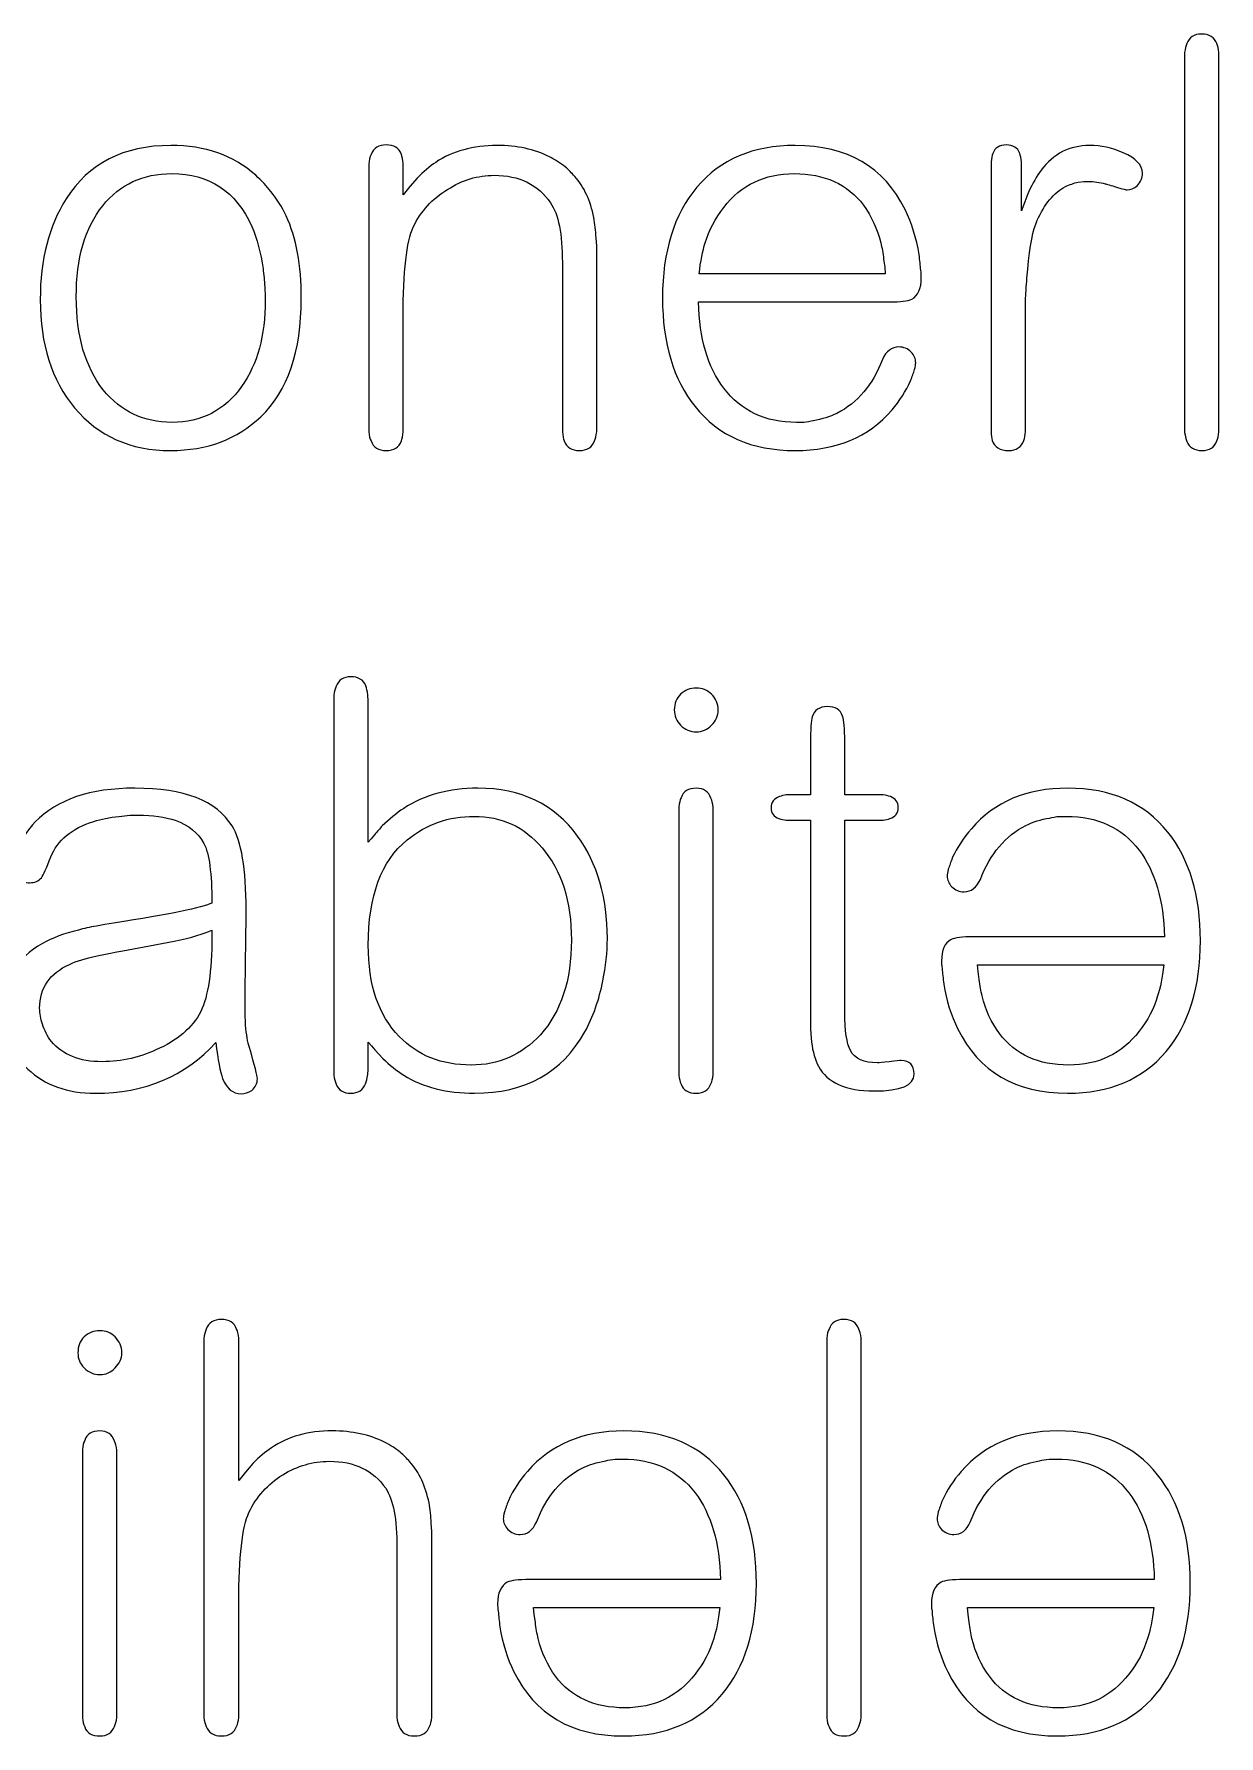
# Model space of a CAD drawing. Header units: centimetres. Extents: x -18.6 to 18.8, y -13 to 11.8.
# Drawn here: x 8.187 to 9.132, y 4.705 to 6.062 of the extents above; entities that cross this region are included whole.
import ezdxf

# ---------------------------------------------------------------- set-up
doc = ezdxf.new("R2010")
doc.units = ezdxf.units.CM
doc.header["$MEASUREMENT"] = 0
doc.layers.add('Layer 1', color=7, linetype='Continuous')

msp = doc.modelspace()

# ---------------------------------------------------------------- linework, layer by layer
at = {"layer": 'Layer 1', "color": 250}
for points, knots in [([(9.13248, 5.74506), (9.13218, 5.74206), (9.13158, 5.73967), (9.13068, 5.73787), (9.12889, 5.73279), (9.125, 5.73024), (9.11901, 5.73024), (9.11273, 5.73024), (9.10869, 5.73264), (9.1069, 5.73743), (9.106, 5.73952), (9.1054, 5.74191), (9.1051, 5.74461), (9.1051, 5.74461), (9.1051, 6.04759), (9.1051, 6.04759), (9.1054, 6.05058), (9.106, 6.05297), (9.1069, 6.05477), (9.10869, 6.05986), (9.11258, 6.0624), (9.11857, 6.0624), (9.12485, 6.0624), (9.12889, 6.05986), (9.13068, 6.05477), (9.13158, 6.05297), (9.13218, 6.05058), (9.13248, 6.04759), (9.13248, 6.04759), (9.13248, 5.74506), (9.13248, 5.74506)], [0, 0, 0, 0, 0.1, 0.1, 0.1, 0.2, 0.2, 0.2, 0.3, 0.3, 0.3, 0.4, 0.4, 0.4, 0.5, 0.5, 0.5, 0.6, 0.6, 0.6, 0.7, 0.7, 0.7, 0.8, 0.8, 0.8, 0.9, 0.9, 0.9, 1, 1, 1, 1]), ([(8.40039, 5.85144), (8.40039, 5.80924), (8.38962, 5.77782), (8.36807, 5.75718), (8.34922, 5.73922), (8.32528, 5.73024), (8.29626, 5.73024), (8.26394, 5.73024), (8.23835, 5.74161), (8.2195, 5.76436), (8.20125, 5.7862), (8.19212, 5.81493), (8.19212, 5.85054), (8.19212, 5.88256), (8.199, 5.90934), (8.21277, 5.93088), (8.23072, 5.95931), (8.25855, 5.97353), (8.29626, 5.97353), (8.32379, 5.97353), (8.34638, 5.9656), (8.36403, 5.94974), (8.36882, 5.94525), (8.37286, 5.94091), (8.37615, 5.93672), (8.38094, 5.93103), (8.38498, 5.9246), (8.38827, 5.91742), (8.39635, 5.90006), (8.40039, 5.87807), (8.40039, 5.85144)], [0, 0, 0, 0, 0.1, 0.1, 0.1, 0.2, 0.2, 0.2, 0.3, 0.3, 0.3, 0.4, 0.4, 0.4, 0.5, 0.5, 0.5, 0.6, 0.6, 0.6, 0.7, 0.7, 0.7, 0.8, 0.8, 0.8, 0.9, 0.9, 0.9, 1, 1, 1, 1]), ([(8.63604, 5.74506), (8.63574, 5.74206), (8.63514, 5.73967), (8.63425, 5.73787), (8.63245, 5.73279), (8.62841, 5.73024), (8.62213, 5.73024), (8.61614, 5.73024), (8.6121, 5.73279), (8.61001, 5.73787), (8.60941, 5.73967), (8.60896, 5.74206), (8.60866, 5.74506), (8.60866, 5.74506), (8.60866, 5.88016), (8.60866, 5.88016), (8.60866, 5.90291), (8.60552, 5.91876), (8.59924, 5.92774), (8.58936, 5.9424), (8.5744, 5.94974), (8.55435, 5.94974), (8.54118, 5.94974), (8.52876, 5.946), (8.51709, 5.93851), (8.50482, 5.93103), (8.4957, 5.92101), (8.48971, 5.90844), (8.48433, 5.89707), (8.48163, 5.87313), (8.48163, 5.83662), (8.48163, 5.83662), (8.48163, 5.74506), (8.48163, 5.74506), (8.48133, 5.74206), (8.48089, 5.73967), (8.48029, 5.73787), (8.47819, 5.73279), (8.47415, 5.73024), (8.46817, 5.73024), (8.46188, 5.73024), (8.45784, 5.73279), (8.45605, 5.73787), (8.45515, 5.73967), (8.45455, 5.74206), (8.45425, 5.74506), (8.45425, 5.74506), (8.45425, 5.95871), (8.45425, 5.95871), (8.45455, 5.96171), (8.45515, 5.96425), (8.45605, 5.96634), (8.45814, 5.97143), (8.46218, 5.97397), (8.46817, 5.97397), (8.47415, 5.97397), (8.47819, 5.97143), (8.48029, 5.96634), (8.48089, 5.96455), (8.48133, 5.96215), (8.48163, 5.95916), (8.48163, 5.95916), (8.48163, 5.93403), (8.48163, 5.93403), (8.48163, 5.93403), (8.48702, 5.94076), (8.48702, 5.94076), (8.48702, 5.94076), (8.49286, 5.94749), (8.49286, 5.94749), (8.49764, 5.95258), (8.50258, 5.95677), (8.50767, 5.96006), (8.52113, 5.96904), (8.53744, 5.97353), (8.55659, 5.97353), (8.57245, 5.97353), (8.58637, 5.97053), (8.59834, 5.96455), (8.60283, 5.96215), (8.60702, 5.95946), (8.61091, 5.95647), (8.6136, 5.95408), (8.61614, 5.95153), (8.61854, 5.94884), (8.62602, 5.94046), (8.6311, 5.92954), (8.6338, 5.91607), (8.6347, 5.91098), (8.63529, 5.9056), (8.63559, 5.89991), (8.63559, 5.89991), (8.63604, 5.89318), (8.63604, 5.89318), (8.63604, 5.89318), (8.63604, 5.74506), (8.63604, 5.74506)], [0, 0, 0, 0, 0.03125, 0.03125, 0.03125, 0.0625, 0.0625, 0.0625, 0.09375, 0.09375, 0.09375, 0.125, 0.125, 0.125, 0.15625, 0.15625, 0.15625, 0.1875, 0.1875, 0.1875, 0.21875, 0.21875, 0.21875, 0.25, 0.25, 0.25, 0.28125, 0.28125, 0.28125, 0.3125, 0.3125, 0.3125, 0.34375, 0.34375, 0.34375, 0.375, 0.375, 0.375, 0.40625, 0.40625, 0.40625, 0.4375, 0.4375, 0.4375, 0.46875, 0.46875, 0.46875, 0.5, 0.5, 0.5, 0.53125, 0.53125, 0.53125, 0.5625, 0.5625, 0.5625, 0.59375, 0.59375, 0.59375, 0.625, 0.625, 0.625, 0.65625, 0.65625, 0.65625, 0.6875, 0.6875, 0.6875, 0.71875, 0.71875, 0.71875, 0.75, 0.75, 0.75, 0.78125, 0.78125, 0.78125, 0.8125, 0.8125, 0.8125, 0.84375, 0.84375, 0.84375, 0.875, 0.875, 0.875, 0.90625, 0.90625, 0.90625, 0.9375, 0.9375, 0.9375, 0.96875, 0.96875, 0.96875, 1, 1, 1, 1]), ([(8.71728, 5.84874), (8.71788, 5.81972), (8.72462, 5.79682), (8.73748, 5.78007), (8.75125, 5.76181), (8.77055, 5.75269), (8.79539, 5.75269), (8.79539, 5.75269), (8.80122, 5.75269), (8.80122, 5.75269), (8.80391, 5.75299), (8.80646, 5.75343), (8.80885, 5.75403), (8.81573, 5.75523), (8.82202, 5.75718), (8.8277, 5.75987), (8.84416, 5.76825), (8.85628, 5.78261), (8.86406, 5.80296), (8.86705, 5.80954), (8.87139, 5.81283), (8.87708, 5.81283), (8.88097, 5.81283), (8.88426, 5.81149), (8.88695, 5.80879), (8.88935, 5.8061), (8.89054, 5.80326), (8.89054, 5.80027), (8.89054, 5.79907), (8.89025, 5.79727), (8.88965, 5.79488), (8.88875, 5.79219), (8.8877, 5.78919), (8.8865, 5.7859), (8.88261, 5.77752), (8.87768, 5.76974), (8.87169, 5.76256), (8.85284, 5.74102), (8.82711, 5.73024), (8.79449, 5.73024), (8.75978, 5.73024), (8.73314, 5.74191), (8.71459, 5.76525), (8.69724, 5.7868), (8.68856, 5.81568), (8.68856, 5.85188), (8.68856, 5.88899), (8.69768, 5.91847), (8.71594, 5.94031), (8.73479, 5.96245), (8.76097, 5.97353), (8.79449, 5.97353), (8.83608, 5.97353), (8.86526, 5.95647), (8.88202, 5.92236), (8.8874, 5.91158), (8.89114, 5.89961), (8.89324, 5.88645), (8.89384, 5.88196), (8.89429, 5.87777), (8.89458, 5.87388), (8.89488, 5.87238), (8.89503, 5.87104), (8.89503, 5.86984), (8.89503, 5.86984), (8.89503, 5.86804), (8.89503, 5.86804), (8.89503, 5.85937), (8.89249, 5.85368), (8.8874, 5.85099), (8.88441, 5.84949), (8.87843, 5.84874), (8.86945, 5.84874), (8.86945, 5.84874), (8.71728, 5.84874), (8.71728, 5.84874)], [0, 0, 0, 0, 0.04, 0.04, 0.04, 0.08, 0.08, 0.08, 0.12, 0.12, 0.12, 0.16, 0.16, 0.16, 0.2, 0.2, 0.2, 0.24, 0.24, 0.24, 0.28, 0.28, 0.28, 0.32, 0.32, 0.32, 0.36, 0.36, 0.36, 0.4, 0.4, 0.4, 0.44, 0.44, 0.44, 0.48, 0.48, 0.48, 0.52, 0.52, 0.52, 0.56, 0.56, 0.56, 0.6, 0.6, 0.6, 0.64, 0.64, 0.64, 0.68, 0.68, 0.68, 0.72, 0.72, 0.72, 0.76, 0.76, 0.76, 0.8, 0.8, 0.8, 0.84, 0.84, 0.84, 0.88, 0.88, 0.88, 0.92, 0.92, 0.92, 0.96, 0.96, 0.96, 1, 1, 1, 1]), ([(8.97807, 5.7455), (8.97807, 5.74251), (8.97762, 5.74012), (8.97672, 5.73832), (8.97493, 5.73294), (8.97089, 5.73024), (8.96461, 5.73024), (8.95772, 5.73024), (8.95338, 5.73294), (8.95159, 5.73832), (8.95099, 5.74012), (8.95069, 5.74251), (8.95069, 5.7455), (8.95069, 5.7455), (8.95069, 5.96051), (8.95069, 5.96051), (8.95099, 5.9632), (8.95144, 5.96545), (8.95204, 5.96724), (8.95383, 5.97173), (8.95742, 5.97397), (8.96281, 5.97397), (8.9682, 5.97397), (8.97179, 5.97173), (8.97358, 5.96724), (8.97418, 5.96545), (8.97463, 5.9632), (8.97493, 5.96051), (8.97493, 5.96051), (8.97493, 5.92146), (8.97493, 5.92146), (8.97493, 5.92146), (8.97628, 5.92505), (8.97628, 5.92505), (8.97628, 5.92505), (8.97762, 5.92864), (8.97762, 5.92864), (8.97852, 5.93163), (8.97957, 5.93433), (8.98076, 5.93672), (8.98376, 5.9433), (8.98705, 5.94899), (8.99064, 5.95378), (9.00051, 5.96694), (9.01338, 5.97353), (9.02924, 5.97353), (9.03822, 5.97353), (9.0472, 5.97158), (9.05617, 5.96769), (9.06635, 5.9632), (9.07143, 5.95782), (9.07143, 5.95153), (9.07143, 5.94764), (9.07009, 5.94435), (9.06739, 5.94166), (9.0647, 5.93926), (9.06201, 5.93807), (9.05932, 5.93807), (9.05872, 5.93807), (9.05587, 5.93881), (9.05079, 5.94031), (9.04869, 5.94091), (9.04675, 5.94151), (9.04495, 5.94211), (9.04316, 5.9427), (9.04211, 5.943), (9.04181, 5.943), (9.03732, 5.9442), (9.03283, 5.9448), (9.02834, 5.9448), (9.02834, 5.9448), (9.02475, 5.9448), (9.02475, 5.9448), (9.02475, 5.9448), (9.02026, 5.94435), (9.02026, 5.94435), (9.01667, 5.94345), (9.01323, 5.94226), (9.00994, 5.94076), (9.00066, 5.93567), (8.99318, 5.92669), (8.9875, 5.91383), (8.98421, 5.90665), (8.98166, 5.89363), (8.97987, 5.87478), (8.97927, 5.86849), (8.97882, 5.86206), (8.97852, 5.85548), (8.97822, 5.85308), (8.97807, 5.85084), (8.97807, 5.84874), (8.97807, 5.84874), (8.97807, 5.7455), (8.97807, 5.7455)], [0, 0, 0, 0, 0.0322581, 0.0322581, 0.0322581, 0.0645161, 0.0645161, 0.0645161, 0.0967742, 0.0967742, 0.0967742, 0.1290323, 0.1290323, 0.1290323, 0.1612903, 0.1612903, 0.1612903, 0.1935484, 0.1935484, 0.1935484, 0.2258065, 0.2258065, 0.2258065, 0.2580645, 0.2580645, 0.2580645, 0.2903226, 0.2903226, 0.2903226, 0.3225806, 0.3225806, 0.3225806, 0.3548387, 0.3548387, 0.3548387, 0.3870968, 0.3870968, 0.3870968, 0.4193548, 0.4193548, 0.4193548, 0.4516129, 0.4516129, 0.4516129, 0.483871, 0.483871, 0.483871, 0.516129, 0.516129, 0.516129, 0.5483871, 0.5483871, 0.5483871, 0.5806452, 0.5806452, 0.5806452, 0.6129032, 0.6129032, 0.6129032, 0.6451613, 0.6451613, 0.6451613, 0.6774194, 0.6774194, 0.6774194, 0.7096774, 0.7096774, 0.7096774, 0.7419355, 0.7419355, 0.7419355, 0.7741935, 0.7741935, 0.7741935, 0.8064516, 0.8064516, 0.8064516, 0.8387097, 0.8387097, 0.8387097, 0.8709677, 0.8709677, 0.8709677, 0.9032258, 0.9032258, 0.9032258, 0.9354839, 0.9354839, 0.9354839, 0.9677419, 0.9677419, 0.9677419, 1, 1, 1, 1]), ([(8.37166, 5.85009), (8.37166, 5.85368), (8.37151, 5.85727), (8.37121, 5.86086), (8.37092, 5.86565), (8.37047, 5.87044), (8.36987, 5.87523), (8.36807, 5.88779), (8.36508, 5.89902), (8.36089, 5.90889), (8.34832, 5.93702), (8.32708, 5.95108), (8.29715, 5.95108), (8.27411, 5.95108), (8.25571, 5.94255), (8.24194, 5.9255), (8.22788, 5.90784), (8.22085, 5.8836), (8.22085, 5.85278), (8.22085, 5.82166), (8.22803, 5.79697), (8.24239, 5.77872), (8.25646, 5.76136), (8.27471, 5.75269), (8.29715, 5.75269), (8.32079, 5.75269), (8.33935, 5.76226), (8.35281, 5.78141), (8.36538, 5.79907), (8.37166, 5.82196), (8.37166, 5.85009)], [0, 0, 0, 0, 0.1, 0.1, 0.1, 0.2, 0.2, 0.2, 0.3, 0.3, 0.3, 0.4, 0.4, 0.4, 0.5, 0.5, 0.5, 0.6, 0.6, 0.6, 0.7, 0.7, 0.7, 0.8, 0.8, 0.8, 0.9, 0.9, 0.9, 1, 1, 1, 1]), ([(8.86631, 5.87119), (8.86631, 5.87119), (8.86586, 5.87657), (8.86586, 5.87657), (8.86586, 5.87657), (8.86496, 5.88286), (8.86496, 5.88286), (8.86436, 5.88764), (8.86361, 5.89198), (8.86272, 5.89587), (8.86002, 5.90694), (8.85538, 5.91697), (8.8488, 5.92595), (8.83623, 5.9427), (8.81783, 5.95108), (8.79359, 5.95108), (8.76995, 5.95108), (8.75125, 5.94211), (8.73748, 5.92415), (8.7306, 5.91547), (8.72566, 5.90605), (8.72267, 5.89587), (8.72058, 5.88959), (8.71893, 5.88136), (8.71773, 5.87119), (8.71773, 5.87119), (8.86631, 5.87119), (8.86631, 5.87119)], [0, 0, 0, 0, 0.1111111, 0.1111111, 0.1111111, 0.2222222, 0.2222222, 0.2222222, 0.3333333, 0.3333333, 0.3333333, 0.4444444, 0.4444444, 0.4444444, 0.5555556, 0.5555556, 0.5555556, 0.6666667, 0.6666667, 0.6666667, 0.7777778, 0.7777778, 0.7777778, 0.8888889, 0.8888889, 0.8888889, 1, 1, 1, 1]), ([(8.4538, 5.2365), (8.4538, 5.2365), (8.45335, 5.23246), (8.45335, 5.23246), (8.45305, 5.22946), (8.45245, 5.22707), (8.45155, 5.22527), (8.44976, 5.22019), (8.44587, 5.21764), (8.43988, 5.21764), (8.4339, 5.21764), (8.43001, 5.22004), (8.42821, 5.22483), (8.42732, 5.22692), (8.42672, 5.22931), (8.42642, 5.23201), (8.42642, 5.23201), (8.42642, 5.53499), (8.42642, 5.53499), (8.42672, 5.53798), (8.42732, 5.54037), (8.42821, 5.54217), (8.43001, 5.54726), (8.4339, 5.5498), (8.43988, 5.5498), (8.44587, 5.5498), (8.44991, 5.54741), (8.452, 5.54262), (8.4526, 5.54052), (8.45305, 5.53813), (8.45335, 5.53544), (8.45365, 5.53334), (8.4538, 5.53065), (8.4538, 5.52736), (8.4538, 5.52736), (8.4538, 5.41784), (8.4538, 5.41784), (8.4538, 5.41784), (8.45604, 5.42053), (8.45604, 5.42053), (8.45604, 5.42053), (8.45874, 5.42367), (8.45874, 5.42367), (8.46083, 5.42636), (8.46292, 5.42876), (8.46502, 5.43085), (8.47041, 5.43624), (8.47609, 5.44088), (8.48208, 5.44477), (8.49853, 5.45554), (8.51828, 5.46093), (8.54133, 5.46093), (8.57574, 5.46093), (8.60222, 5.44821), (8.62077, 5.42277), (8.63663, 5.40093), (8.64456, 5.3737), (8.64456, 5.34108), (8.64456, 5.33001), (8.64337, 5.31879), (8.64097, 5.30742), (8.63798, 5.29215), (8.63319, 5.27854), (8.62661, 5.26657), (8.60836, 5.23395), (8.57903, 5.21764), (8.53863, 5.21764), (8.51649, 5.21764), (8.49764, 5.22243), (8.48208, 5.23201), (8.47639, 5.2356), (8.47085, 5.24009), (8.46547, 5.24547), (8.46547, 5.24547), (8.45918, 5.25221), (8.45918, 5.25221), (8.45918, 5.25221), (8.45649, 5.25535), (8.45649, 5.25535), (8.45649, 5.25535), (8.4538, 5.25849), (8.4538, 5.25849), (8.4538, 5.25849), (8.4538, 5.2365), (8.4538, 5.2365)], [0, 0, 0, 0, 0.0357143, 0.0357143, 0.0357143, 0.0714286, 0.0714286, 0.0714286, 0.1071429, 0.1071429, 0.1071429, 0.1428571, 0.1428571, 0.1428571, 0.1785714, 0.1785714, 0.1785714, 0.2142857, 0.2142857, 0.2142857, 0.25, 0.25, 0.25, 0.2857143, 0.2857143, 0.2857143, 0.3214286, 0.3214286, 0.3214286, 0.3571429, 0.3571429, 0.3571429, 0.3928571, 0.3928571, 0.3928571, 0.4285714, 0.4285714, 0.4285714, 0.4642857, 0.4642857, 0.4642857, 0.5, 0.5, 0.5, 0.5357143, 0.5357143, 0.5357143, 0.5714286, 0.5714286, 0.5714286, 0.6071429, 0.6071429, 0.6071429, 0.6428571, 0.6428571, 0.6428571, 0.6785714, 0.6785714, 0.6785714, 0.7142857, 0.7142857, 0.7142857, 0.75, 0.75, 0.75, 0.7857143, 0.7857143, 0.7857143, 0.8214286, 0.8214286, 0.8214286, 0.8571429, 0.8571429, 0.8571429, 0.8928571, 0.8928571, 0.8928571, 0.9285714, 0.9285714, 0.9285714, 0.9642857, 0.9642857, 0.9642857, 1, 1, 1, 1]), ([(8.73299, 5.52332), (8.73299, 5.51853), (8.73119, 5.51449), (8.7276, 5.5112), (8.72431, 5.50761), (8.72027, 5.50581), (8.71548, 5.50581), (8.7107, 5.50581), (8.70651, 5.50761), (8.70292, 5.5112), (8.69962, 5.51449), (8.69798, 5.51853), (8.69798, 5.52332), (8.69798, 5.5284), (8.69962, 5.53259), (8.70292, 5.53589), (8.70651, 5.53918), (8.7107, 5.54082), (8.71548, 5.54082), (8.72027, 5.54082), (8.72431, 5.53918), (8.7276, 5.53589), (8.73119, 5.53229), (8.73299, 5.52811), (8.73299, 5.52332)], [0, 0, 0, 0, 0.125, 0.125, 0.125, 0.25, 0.25, 0.25, 0.375, 0.375, 0.375, 0.5, 0.5, 0.5, 0.625, 0.625, 0.625, 0.75, 0.75, 0.75, 0.875, 0.875, 0.875, 1, 1, 1, 1]), ([(8.83398, 5.45554), (8.83398, 5.45554), (8.86451, 5.45554), (8.86451, 5.45554), (8.8666, 5.45524), (8.86855, 5.45479), (8.87034, 5.45419), (8.87453, 5.4527), (8.87662, 5.44985), (8.87662, 5.44566), (8.87662, 5.44118), (8.87438, 5.43818), (8.86989, 5.43669), (8.8684, 5.43609), (8.8666, 5.43564), (8.86451, 5.43534), (8.86451, 5.43534), (8.83398, 5.43534), (8.83398, 5.43534), (8.83398, 5.43534), (8.83398, 5.28228), (8.83398, 5.28228), (8.83398, 5.26732), (8.83548, 5.25714), (8.83847, 5.25176), (8.84206, 5.24517), (8.84924, 5.24188), (8.86002, 5.24188), (8.86121, 5.24188), (8.86436, 5.24218), (8.86944, 5.24278), (8.87483, 5.24338), (8.87797, 5.24368), (8.87887, 5.24368), (8.88575, 5.24368), (8.88919, 5.24009), (8.88919, 5.2329), (8.88919, 5.22393), (8.87857, 5.21944), (8.85732, 5.21944), (8.83488, 5.21944), (8.82007, 5.22602), (8.81289, 5.23919), (8.81019, 5.24428), (8.8084, 5.25071), (8.8075, 5.25849), (8.8075, 5.25849), (8.8066, 5.26881), (8.8066, 5.26881), (8.8066, 5.26881), (8.8066, 5.43534), (8.8066, 5.43534), (8.8066, 5.43534), (8.7873, 5.43534), (8.7873, 5.43534), (8.78521, 5.43564), (8.78326, 5.43609), (8.78147, 5.43669), (8.77728, 5.43818), (8.77518, 5.44103), (8.77518, 5.44522), (8.77518, 5.4497), (8.77743, 5.4527), (8.78192, 5.45419), (8.78341, 5.45479), (8.78521, 5.45524), (8.7873, 5.45554), (8.7873, 5.45554), (8.8066, 5.45554), (8.8066, 5.45554), (8.8066, 5.45554), (8.8066, 5.49683), (8.8066, 5.49683), (8.8066, 5.50791), (8.80705, 5.51494), (8.80795, 5.51793), (8.80974, 5.52332), (8.81378, 5.52601), (8.82007, 5.52601), (8.82635, 5.52601), (8.83039, 5.52347), (8.83219, 5.51838), (8.83338, 5.51509), (8.83398, 5.50836), (8.83398, 5.49818), (8.83398, 5.49818), (8.83398, 5.45554), (8.83398, 5.45554)], [0, 0, 0, 0, 0.0344828, 0.0344828, 0.0344828, 0.0689655, 0.0689655, 0.0689655, 0.1034483, 0.1034483, 0.1034483, 0.137931, 0.137931, 0.137931, 0.1724138, 0.1724138, 0.1724138, 0.2068966, 0.2068966, 0.2068966, 0.2413793, 0.2413793, 0.2413793, 0.2758621, 0.2758621, 0.2758621, 0.3103448, 0.3103448, 0.3103448, 0.3448276, 0.3448276, 0.3448276, 0.3793103, 0.3793103, 0.3793103, 0.4137931, 0.4137931, 0.4137931, 0.4482759, 0.4482759, 0.4482759, 0.4827586, 0.4827586, 0.4827586, 0.5172414, 0.5172414, 0.5172414, 0.5517241, 0.5517241, 0.5517241, 0.5862069, 0.5862069, 0.5862069, 0.6206897, 0.6206897, 0.6206897, 0.6551724, 0.6551724, 0.6551724, 0.6896552, 0.6896552, 0.6896552, 0.7241379, 0.7241379, 0.7241379, 0.7586207, 0.7586207, 0.7586207, 0.7931034, 0.7931034, 0.7931034, 0.8275862, 0.8275862, 0.8275862, 0.862069, 0.862069, 0.862069, 0.8965517, 0.8965517, 0.8965517, 0.9310345, 0.9310345, 0.9310345, 0.9655172, 0.9655172, 0.9655172, 1, 1, 1, 1]), ([(8.32902, 5.36936), (8.32902, 5.393), (8.32692, 5.40886), (8.32273, 5.41694), (8.31824, 5.42532), (8.31061, 5.43145), (8.29984, 5.43534), (8.29176, 5.43803), (8.28189, 5.43938), (8.27022, 5.43938), (8.27022, 5.43938), (8.26348, 5.43938), (8.26348, 5.43938), (8.26079, 5.43908), (8.25795, 5.43878), (8.25495, 5.43848), (8.24747, 5.43759), (8.24074, 5.43624), (8.23476, 5.43444), (8.2171, 5.42876), (8.20573, 5.41933), (8.20064, 5.40616), (8.19705, 5.39719), (8.19451, 5.39165), (8.19301, 5.38956), (8.19092, 5.38686), (8.18777, 5.38552), (8.18359, 5.38552), (8.18029, 5.38552), (8.17745, 5.38671), (8.17506, 5.38911), (8.17206, 5.3915), (8.17057, 5.39479), (8.17057, 5.39898), (8.17057, 5.40048), (8.17087, 5.40242), (8.17147, 5.40482), (8.17206, 5.40751), (8.17296, 5.41035), (8.17416, 5.41335), (8.17745, 5.42083), (8.18209, 5.42771), (8.18807, 5.43399), (8.20573, 5.45195), (8.23221, 5.46093), (8.26752, 5.46093), (8.30702, 5.46093), (8.33291, 5.4509), (8.34517, 5.43085), (8.35266, 5.41888), (8.3564, 5.39659), (8.3564, 5.36397), (8.3564, 5.36008), (8.35625, 5.34766), (8.35595, 5.32672), (8.35565, 5.30577), (8.3555, 5.2935), (8.3555, 5.28991), (8.3555, 5.28303), (8.35565, 5.27704), (8.35595, 5.27196), (8.35655, 5.26447), (8.35759, 5.25849), (8.35909, 5.254), (8.36328, 5.23964), (8.36537, 5.23141), (8.36537, 5.22931), (8.36537, 5.22542), (8.36388, 5.22228), (8.36088, 5.21989), (8.35819, 5.21809), (8.35535, 5.21719), (8.35236, 5.21719), (8.34577, 5.21719), (8.34084, 5.22123), (8.33754, 5.22931), (8.33575, 5.2347), (8.33395, 5.24428), (8.33216, 5.25804), (8.30762, 5.23111), (8.2756, 5.21764), (8.2361, 5.21764), (8.21366, 5.21764), (8.1957, 5.22408), (8.18224, 5.23694), (8.16937, 5.24921), (8.16294, 5.26462), (8.16294, 5.28318), (8.16294, 5.30771), (8.17326, 5.32567), (8.19391, 5.33704), (8.20169, 5.34153), (8.21126, 5.34512), (8.22264, 5.34781), (8.22683, 5.34901), (8.23161, 5.35006), (8.237, 5.35096), (8.237, 5.35096), (8.24373, 5.3523), (8.24373, 5.3523), (8.24373, 5.3523), (8.25047, 5.3532), (8.25047, 5.3532), (8.29565, 5.36038), (8.32183, 5.36577), (8.32902, 5.36936)], [0, 0, 0, 0, 0.0285714, 0.0285714, 0.0285714, 0.0571429, 0.0571429, 0.0571429, 0.0857143, 0.0857143, 0.0857143, 0.1142857, 0.1142857, 0.1142857, 0.1428571, 0.1428571, 0.1428571, 0.1714286, 0.1714286, 0.1714286, 0.2, 0.2, 0.2, 0.2285714, 0.2285714, 0.2285714, 0.2571429, 0.2571429, 0.2571429, 0.2857143, 0.2857143, 0.2857143, 0.3142857, 0.3142857, 0.3142857, 0.3428571, 0.3428571, 0.3428571, 0.3714286, 0.3714286, 0.3714286, 0.4, 0.4, 0.4, 0.4285714, 0.4285714, 0.4285714, 0.4571429, 0.4571429, 0.4571429, 0.4857143, 0.4857143, 0.4857143, 0.5142857, 0.5142857, 0.5142857, 0.5428571, 0.5428571, 0.5428571, 0.5714286, 0.5714286, 0.5714286, 0.6, 0.6, 0.6, 0.6285714, 0.6285714, 0.6285714, 0.6571429, 0.6571429, 0.6571429, 0.6857143, 0.6857143, 0.6857143, 0.7142857, 0.7142857, 0.7142857, 0.7428571, 0.7428571, 0.7428571, 0.7714286, 0.7714286, 0.7714286, 0.8, 0.8, 0.8, 0.8285714, 0.8285714, 0.8285714, 0.8571429, 0.8571429, 0.8571429, 0.8857143, 0.8857143, 0.8857143, 0.9142857, 0.9142857, 0.9142857, 0.9428571, 0.9428571, 0.9428571, 0.9714286, 0.9714286, 0.9714286, 1, 1, 1, 1]), ([(8.72895, 5.23246), (8.72865, 5.22946), (8.72805, 5.22707), (8.72715, 5.22527), (8.72536, 5.22019), (8.72147, 5.21764), (8.71548, 5.21764), (8.7092, 5.21764), (8.70516, 5.22004), (8.70337, 5.22483), (8.70247, 5.22692), (8.70187, 5.22931), (8.70157, 5.23201), (8.70157, 5.23201), (8.70157, 5.44611), (8.70157, 5.44611), (8.70187, 5.44911), (8.70247, 5.4515), (8.70337, 5.4533), (8.70516, 5.45838), (8.7092, 5.46093), (8.71548, 5.46093), (8.72147, 5.46093), (8.72536, 5.45823), (8.72715, 5.45285), (8.72805, 5.45105), (8.72865, 5.44866), (8.72895, 5.44566), (8.72895, 5.44566), (8.72895, 5.23246), (8.72895, 5.23246)], [0, 0, 0, 0, 0.1, 0.1, 0.1, 0.2, 0.2, 0.2, 0.3, 0.3, 0.3, 0.4, 0.4, 0.4, 0.5, 0.5, 0.5, 0.6, 0.6, 0.6, 0.7, 0.7, 0.7, 0.8, 0.8, 0.8, 0.9, 0.9, 0.9, 1, 1, 1, 1]), ([(9.08894, 5.34243), (9.08834, 5.37145), (9.0816, 5.39449), (9.06874, 5.41155), (9.05497, 5.42951), (9.03567, 5.43848), (9.01083, 5.43848), (9.01083, 5.43848), (9.005, 5.43848), (9.005, 5.43848), (9.00231, 5.43818), (8.99976, 5.43773), (8.99737, 5.43714), (8.99049, 5.43594), (8.9842, 5.43399), (8.97852, 5.4313), (8.96206, 5.42292), (8.94994, 5.40856), (8.94216, 5.38821), (8.93917, 5.38163), (8.93483, 5.37834), (8.92914, 5.37834), (8.92525, 5.37834), (8.92196, 5.37968), (8.91927, 5.38238), (8.91687, 5.38507), (8.91568, 5.38791), (8.91568, 5.3909), (8.91568, 5.3921), (8.91598, 5.3939), (8.91657, 5.39629), (8.91747, 5.39898), (8.91852, 5.40198), (8.91972, 5.40527), (8.92361, 5.41365), (8.92869, 5.42143), (8.93498, 5.42861), (8.95353, 5.45015), (8.97912, 5.46093), (9.01173, 5.46093), (9.04644, 5.46093), (9.07308, 5.44926), (9.09163, 5.42591), (9.10899, 5.40437), (9.11766, 5.37549), (9.11766, 5.33928), (9.11766, 5.30218), (9.10854, 5.2727), (9.09028, 5.25086), (9.07143, 5.22872), (9.04525, 5.21764), (9.01173, 5.21764), (8.97014, 5.21764), (8.94096, 5.2347), (8.9242, 5.26881), (8.91882, 5.27959), (8.91508, 5.29156), (8.91298, 5.30472), (8.91238, 5.30921), (8.91194, 5.3134), (8.91164, 5.31729), (8.91134, 5.31879), (8.91119, 5.32013), (8.91119, 5.32133), (8.91119, 5.32133), (8.91119, 5.32313), (8.91119, 5.32313), (8.91119, 5.3318), (8.91373, 5.33749), (8.91882, 5.34018), (8.92181, 5.34168), (8.9278, 5.34243), (8.93677, 5.34243), (8.93677, 5.34243), (9.08894, 5.34243), (9.08894, 5.34243)], [0, 0, 0, 0, 0.04, 0.04, 0.04, 0.08, 0.08, 0.08, 0.12, 0.12, 0.12, 0.16, 0.16, 0.16, 0.2, 0.2, 0.2, 0.24, 0.24, 0.24, 0.28, 0.28, 0.28, 0.32, 0.32, 0.32, 0.36, 0.36, 0.36, 0.4, 0.4, 0.4, 0.44, 0.44, 0.44, 0.48, 0.48, 0.48, 0.52, 0.52, 0.52, 0.56, 0.56, 0.56, 0.6, 0.6, 0.6, 0.64, 0.64, 0.64, 0.68, 0.68, 0.68, 0.72, 0.72, 0.72, 0.76, 0.76, 0.76, 0.8, 0.8, 0.8, 0.84, 0.84, 0.84, 0.88, 0.88, 0.88, 0.92, 0.92, 0.92, 0.96, 0.96, 0.96, 1, 1, 1, 1]), ([(8.61584, 5.33973), (8.61584, 5.37085), (8.60806, 5.39539), (8.5925, 5.41335), (8.57843, 5.4301), (8.56033, 5.43848), (8.53818, 5.43848), (8.51813, 5.43848), (8.50033, 5.4322), (8.48477, 5.41963), (8.46412, 5.40287), (8.4538, 5.37489), (8.4538, 5.33569), (8.4538, 5.30397), (8.46203, 5.27974), (8.47849, 5.26298), (8.49315, 5.24772), (8.5123, 5.24009), (8.53594, 5.24009), (8.55778, 5.24009), (8.57619, 5.24817), (8.59115, 5.26433), (8.60761, 5.28258), (8.61584, 5.30771), (8.61584, 5.33973)], [0, 0, 0, 0, 0.125, 0.125, 0.125, 0.25, 0.25, 0.25, 0.375, 0.375, 0.375, 0.5, 0.5, 0.5, 0.625, 0.625, 0.625, 0.75, 0.75, 0.75, 0.875, 0.875, 0.875, 1, 1, 1, 1]), ([(8.32902, 5.34781), (8.32303, 5.34482), (8.31301, 5.34183), (8.29894, 5.33884), (8.29894, 5.33884), (8.28907, 5.33704), (8.28907, 5.33704), (8.28907, 5.33704), (8.27919, 5.33524), (8.27919, 5.33524), (8.27919, 5.33524), (8.2581, 5.33121), (8.2581, 5.33121), (8.2581, 5.33121), (8.25316, 5.33031), (8.25316, 5.33031), (8.25316, 5.33031), (8.24822, 5.32941), (8.24822, 5.32941), (8.24822, 5.32941), (8.23745, 5.32717), (8.23745, 5.32717), (8.22847, 5.32537), (8.22114, 5.32313), (8.21545, 5.32043), (8.19959, 5.31325), (8.19166, 5.30158), (8.19166, 5.28542), (8.19166, 5.28123), (8.19241, 5.27704), (8.19391, 5.27285), (8.19541, 5.26777), (8.1978, 5.26313), (8.20109, 5.25894), (8.21007, 5.24817), (8.22353, 5.24278), (8.24149, 5.24278), (8.25705, 5.24278), (8.27231, 5.24637), (8.28727, 5.25355), (8.30403, 5.26133), (8.3154, 5.27196), (8.32139, 5.28542), (8.32677, 5.29829), (8.32931, 5.31909), (8.32902, 5.34781)], [0, 0, 0, 0, 0.0666667, 0.0666667, 0.0666667, 0.1333333, 0.1333333, 0.1333333, 0.2, 0.2, 0.2, 0.2666667, 0.2666667, 0.2666667, 0.3333333, 0.3333333, 0.3333333, 0.4, 0.4, 0.4, 0.4666667, 0.4666667, 0.4666667, 0.5333333, 0.5333333, 0.5333333, 0.6, 0.6, 0.6, 0.6666667, 0.6666667, 0.6666667, 0.7333333, 0.7333333, 0.7333333, 0.8, 0.8, 0.8, 0.8666667, 0.8666667, 0.8666667, 0.9333333, 0.9333333, 0.9333333, 1, 1, 1, 1]), ([(8.93991, 5.31998), (8.93991, 5.31998), (8.94036, 5.3146), (8.94036, 5.3146), (8.94036, 5.3146), (8.94126, 5.30831), (8.94126, 5.30831), (8.94186, 5.30353), (8.94261, 5.29919), (8.94351, 5.2953), (8.9462, 5.28422), (8.95084, 5.2742), (8.95742, 5.26522), (8.96999, 5.24847), (8.98839, 5.24009), (9.01263, 5.24009), (9.03627, 5.24009), (9.05497, 5.24906), (9.06874, 5.26702), (9.07562, 5.2757), (9.08056, 5.28512), (9.08355, 5.2953), (9.08564, 5.30158), (9.08729, 5.30981), (9.08849, 5.31998), (9.08849, 5.31998), (8.93991, 5.31998), (8.93991, 5.31998)], [0, 0, 0, 0, 0.1111111, 0.1111111, 0.1111111, 0.2222222, 0.2222222, 0.2222222, 0.3333333, 0.3333333, 0.3333333, 0.4444444, 0.4444444, 0.4444444, 0.5555556, 0.5555556, 0.5555556, 0.6666667, 0.6666667, 0.6666667, 0.7777778, 0.7777778, 0.7777778, 0.8888889, 0.8888889, 0.8888889, 1, 1, 1, 1]), ([(8.50451, 4.71986), (8.50421, 4.71686), (8.50361, 4.71447), (8.50272, 4.71267), (8.50092, 4.70759), (8.49688, 4.70504), (8.4906, 4.70504), (8.48431, 4.70504), (8.48027, 4.70759), (8.47848, 4.71267), (8.47758, 4.71447), (8.47698, 4.71686), (8.47668, 4.71986), (8.47668, 4.71986), (8.47668, 4.85496), (8.47668, 4.85496), (8.47668, 4.878), (8.47369, 4.89386), (8.46771, 4.90254), (8.45783, 4.91691), (8.44287, 4.92409), (8.42282, 4.92409), (8.40965, 4.92409), (8.39723, 4.9205), (8.38556, 4.91331), (8.37359, 4.90583), (8.36462, 4.89581), (8.35863, 4.88324), (8.35325, 4.87187), (8.35055, 4.84793), (8.35055, 4.81142), (8.35055, 4.81142), (8.35055, 4.71986), (8.35055, 4.71986), (8.35025, 4.71686), (8.34965, 4.71447), (8.34876, 4.71267), (8.34696, 4.70759), (8.34292, 4.70504), (8.33664, 4.70504), (8.33035, 4.70504), (8.32631, 4.70759), (8.32452, 4.71267), (8.32362, 4.71447), (8.32302, 4.71686), (8.32272, 4.71986), (8.32272, 4.71986), (8.32272, 5.02194), (8.32272, 5.02194), (8.32302, 5.02493), (8.32362, 5.02747), (8.32452, 5.02957), (8.32661, 5.03466), (8.33065, 5.0372), (8.33664, 5.0372), (8.34292, 5.0372), (8.34696, 5.03466), (8.34876, 5.02957), (8.34965, 5.02777), (8.35025, 5.02538), (8.35055, 5.02239), (8.35055, 5.02239), (8.35055, 4.90883), (8.35055, 4.90883), (8.35055, 4.90883), (8.35594, 4.91556), (8.35594, 4.91556), (8.35594, 4.91556), (8.36177, 4.92229), (8.36177, 4.92229), (8.36656, 4.92738), (8.3715, 4.93157), (8.37659, 4.93486), (8.38975, 4.94384), (8.40591, 4.94833), (8.42506, 4.94833), (8.44092, 4.94833), (8.45484, 4.94533), (8.46681, 4.93935), (8.4713, 4.93695), (8.47549, 4.93426), (8.47938, 4.93127), (8.48207, 4.92888), (8.48461, 4.92633), (8.48701, 4.92364), (8.49449, 4.91526), (8.49957, 4.90434), (8.50227, 4.89087), (8.50317, 4.88578), (8.50376, 4.8804), (8.50406, 4.87471), (8.50406, 4.87471), (8.50451, 4.86798), (8.50451, 4.86798), (8.50451, 4.86798), (8.50451, 4.71986), (8.50451, 4.71986)], [0, 0, 0, 0, 0.03125, 0.03125, 0.03125, 0.0625, 0.0625, 0.0625, 0.09375, 0.09375, 0.09375, 0.125, 0.125, 0.125, 0.15625, 0.15625, 0.15625, 0.1875, 0.1875, 0.1875, 0.21875, 0.21875, 0.21875, 0.25, 0.25, 0.25, 0.28125, 0.28125, 0.28125, 0.3125, 0.3125, 0.3125, 0.34375, 0.34375, 0.34375, 0.375, 0.375, 0.375, 0.40625, 0.40625, 0.40625, 0.4375, 0.4375, 0.4375, 0.46875, 0.46875, 0.46875, 0.5, 0.5, 0.5, 0.53125, 0.53125, 0.53125, 0.5625, 0.5625, 0.5625, 0.59375, 0.59375, 0.59375, 0.625, 0.625, 0.625, 0.65625, 0.65625, 0.65625, 0.6875, 0.6875, 0.6875, 0.71875, 0.71875, 0.71875, 0.75, 0.75, 0.75, 0.78125, 0.78125, 0.78125, 0.8125, 0.8125, 0.8125, 0.84375, 0.84375, 0.84375, 0.875, 0.875, 0.875, 0.90625, 0.90625, 0.90625, 0.9375, 0.9375, 0.9375, 0.96875, 0.96875, 0.96875, 1, 1, 1, 1]), ([(8.84699, 4.71986), (8.84669, 4.71686), (8.84609, 4.71447), (8.84519, 4.71267), (8.8434, 4.70759), (8.83951, 4.70504), (8.83352, 4.70504), (8.82724, 4.70504), (8.8232, 4.70744), (8.82141, 4.71223), (8.82051, 4.71432), (8.81991, 4.71671), (8.81961, 4.71941), (8.81961, 4.71941), (8.81961, 5.02239), (8.81961, 5.02239), (8.81991, 5.02538), (8.82051, 5.02777), (8.82141, 5.02957), (8.8232, 5.03466), (8.82709, 5.0372), (8.83308, 5.0372), (8.83936, 5.0372), (8.8434, 5.03466), (8.84519, 5.02957), (8.84609, 5.02777), (8.84669, 5.02538), (8.84699, 5.02239), (8.84699, 5.02239), (8.84699, 4.71986), (8.84699, 4.71986)], [0, 0, 0, 0, 0.1, 0.1, 0.1, 0.2, 0.2, 0.2, 0.3, 0.3, 0.3, 0.4, 0.4, 0.4, 0.5, 0.5, 0.5, 0.6, 0.6, 0.6, 0.7, 0.7, 0.7, 0.8, 0.8, 0.8, 0.9, 0.9, 0.9, 1, 1, 1, 1]), ([(8.25719, 5.01072), (8.25719, 5.00593), (8.25539, 5.00189), (8.2518, 4.9986), (8.24851, 4.99501), (8.24447, 4.99321), (8.23968, 4.99321), (8.2349, 4.99321), (8.23071, 4.99501), (8.22712, 4.9986), (8.22382, 5.00189), (8.22218, 5.00593), (8.22218, 5.01072), (8.22218, 5.0158), (8.22382, 5.01999), (8.22712, 5.02329), (8.23071, 5.02658), (8.2349, 5.02822), (8.23968, 5.02822), (8.24447, 5.02822), (8.24851, 5.02658), (8.2518, 5.02329), (8.25539, 5.01969), (8.25719, 5.01551), (8.25719, 5.01072)], [0, 0, 0, 0, 0.125, 0.125, 0.125, 0.25, 0.25, 0.25, 0.375, 0.375, 0.375, 0.5, 0.5, 0.5, 0.625, 0.625, 0.625, 0.75, 0.75, 0.75, 0.875, 0.875, 0.875, 1, 1, 1, 1]), ([(8.25315, 4.71986), (8.25285, 4.71686), (8.25225, 4.71447), (8.25135, 4.71267), (8.24956, 4.70759), (8.24567, 4.70504), (8.23968, 4.70504), (8.2334, 4.70504), (8.22936, 4.70744), (8.22757, 4.71223), (8.22667, 4.71432), (8.22607, 4.71671), (8.22577, 4.71941), (8.22577, 4.71941), (8.22577, 4.93351), (8.22577, 4.93351), (8.22607, 4.93651), (8.22667, 4.9389), (8.22757, 4.9407), (8.22936, 4.94578), (8.2334, 4.94833), (8.23968, 4.94833), (8.24567, 4.94833), (8.24956, 4.94563), (8.25135, 4.94025), (8.25225, 4.93845), (8.25285, 4.93606), (8.25315, 4.93306), (8.25315, 4.93306), (8.25315, 4.71986), (8.25315, 4.71986)], [0, 0, 0, 0, 0.1, 0.1, 0.1, 0.2, 0.2, 0.2, 0.3, 0.3, 0.3, 0.4, 0.4, 0.4, 0.5, 0.5, 0.5, 0.6, 0.6, 0.6, 0.7, 0.7, 0.7, 0.8, 0.8, 0.8, 0.9, 0.9, 0.9, 1, 1, 1, 1]), ([(8.73478, 4.82983), (8.73418, 4.85885), (8.72744, 4.88189), (8.71458, 4.89895), (8.70081, 4.91691), (8.68151, 4.92588), (8.65667, 4.92588), (8.65667, 4.92588), (8.65084, 4.92588), (8.65084, 4.92588), (8.64815, 4.92558), (8.6456, 4.92513), (8.64321, 4.92454), (8.63633, 4.92334), (8.63004, 4.92139), (8.62436, 4.9187), (8.6079, 4.91032), (8.59578, 4.89596), (8.588, 4.87561), (8.58501, 4.86903), (8.58067, 4.86574), (8.57498, 4.86574), (8.57109, 4.86574), (8.5678, 4.86708), (8.56511, 4.86978), (8.56271, 4.87247), (8.56152, 4.87531), (8.56152, 4.8783), (8.56152, 4.8795), (8.56182, 4.8813), (8.56241, 4.88369), (8.56331, 4.88638), (8.56436, 4.88938), (8.56556, 4.89267), (8.56945, 4.90105), (8.57453, 4.90883), (8.58082, 4.91601), (8.59937, 4.93755), (8.62496, 4.94833), (8.65757, 4.94833), (8.69228, 4.94833), (8.71892, 4.93666), (8.73747, 4.91331), (8.75483, 4.89177), (8.7635, 4.86289), (8.7635, 4.82668), (8.7635, 4.78958), (8.75438, 4.7601), (8.73612, 4.73826), (8.71727, 4.71612), (8.69109, 4.70504), (8.65757, 4.70504), (8.61598, 4.70504), (8.5868, 4.7221), (8.57004, 4.75621), (8.56466, 4.76699), (8.56092, 4.77896), (8.55882, 4.79212), (8.55822, 4.79661), (8.55778, 4.8008), (8.55748, 4.80469), (8.55718, 4.80619), (8.55703, 4.80753), (8.55703, 4.80873), (8.55703, 4.80873), (8.55703, 4.81053), (8.55703, 4.81053), (8.55703, 4.8192), (8.55957, 4.82489), (8.56466, 4.82758), (8.56765, 4.82908), (8.57364, 4.82983), (8.58261, 4.82983), (8.58261, 4.82983), (8.73478, 4.82983), (8.73478, 4.82983)], [0, 0, 0, 0, 0.04, 0.04, 0.04, 0.08, 0.08, 0.08, 0.12, 0.12, 0.12, 0.16, 0.16, 0.16, 0.2, 0.2, 0.2, 0.24, 0.24, 0.24, 0.28, 0.28, 0.28, 0.32, 0.32, 0.32, 0.36, 0.36, 0.36, 0.4, 0.4, 0.4, 0.44, 0.44, 0.44, 0.48, 0.48, 0.48, 0.52, 0.52, 0.52, 0.56, 0.56, 0.56, 0.6, 0.6, 0.6, 0.64, 0.64, 0.64, 0.68, 0.68, 0.68, 0.72, 0.72, 0.72, 0.76, 0.76, 0.76, 0.8, 0.8, 0.8, 0.84, 0.84, 0.84, 0.88, 0.88, 0.88, 0.92, 0.92, 0.92, 0.96, 0.96, 0.96, 1, 1, 1, 1]), ([(9.08085, 4.82983), (9.08025, 4.85885), (9.07351, 4.88189), (9.06065, 4.89895), (9.04688, 4.91691), (9.02758, 4.92588), (9.00274, 4.92588), (9.00274, 4.92588), (8.99691, 4.92588), (8.99691, 4.92588), (8.99422, 4.92558), (8.99167, 4.92513), (8.98928, 4.92454), (8.9824, 4.92334), (8.97611, 4.92139), (8.97043, 4.9187), (8.95397, 4.91032), (8.94185, 4.89596), (8.93407, 4.87561), (8.93108, 4.86903), (8.92674, 4.86574), (8.92105, 4.86574), (8.91716, 4.86574), (8.91387, 4.86708), (8.91118, 4.86978), (8.90878, 4.87247), (8.90759, 4.87531), (8.90759, 4.8783), (8.90759, 4.8795), (8.90789, 4.8813), (8.90848, 4.88369), (8.90938, 4.88638), (8.91043, 4.88938), (8.91163, 4.89267), (8.91552, 4.90105), (8.9206, 4.90883), (8.92689, 4.91601), (8.94544, 4.93755), (8.97103, 4.94833), (9.00364, 4.94833), (9.03835, 4.94833), (9.06499, 4.93666), (9.08354, 4.91331), (9.1009, 4.89177), (9.10957, 4.86289), (9.10957, 4.82668), (9.10957, 4.78958), (9.10045, 4.7601), (9.08219, 4.73826), (9.06334, 4.71612), (9.03716, 4.70504), (9.00364, 4.70504), (8.96205, 4.70504), (8.93287, 4.7221), (8.91611, 4.75621), (8.91073, 4.76699), (8.90699, 4.77896), (8.90489, 4.79212), (8.90429, 4.79661), (8.90385, 4.8008), (8.90355, 4.80469), (8.90325, 4.80619), (8.9031, 4.80753), (8.9031, 4.80873), (8.9031, 4.80873), (8.9031, 4.81053), (8.9031, 4.81053), (8.9031, 4.8192), (8.90564, 4.82489), (8.91073, 4.82758), (8.91372, 4.82908), (8.91971, 4.82983), (8.92868, 4.82983), (8.92868, 4.82983), (9.08085, 4.82983), (9.08085, 4.82983)], [0, 0, 0, 0, 0.04, 0.04, 0.04, 0.08, 0.08, 0.08, 0.12, 0.12, 0.12, 0.16, 0.16, 0.16, 0.2, 0.2, 0.2, 0.24, 0.24, 0.24, 0.28, 0.28, 0.28, 0.32, 0.32, 0.32, 0.36, 0.36, 0.36, 0.4, 0.4, 0.4, 0.44, 0.44, 0.44, 0.48, 0.48, 0.48, 0.52, 0.52, 0.52, 0.56, 0.56, 0.56, 0.6, 0.6, 0.6, 0.64, 0.64, 0.64, 0.68, 0.68, 0.68, 0.72, 0.72, 0.72, 0.76, 0.76, 0.76, 0.8, 0.8, 0.8, 0.84, 0.84, 0.84, 0.88, 0.88, 0.88, 0.92, 0.92, 0.92, 0.96, 0.96, 0.96, 1, 1, 1, 1]), ([(8.58575, 4.80738), (8.58575, 4.80738), (8.5862, 4.802), (8.5862, 4.802), (8.5862, 4.802), (8.5871, 4.79571), (8.5871, 4.79571), (8.5877, 4.79093), (8.58845, 4.78659), (8.58935, 4.7827), (8.59204, 4.77162), (8.59668, 4.7616), (8.60326, 4.75262), (8.61583, 4.73587), (8.63423, 4.72749), (8.65847, 4.72749), (8.68211, 4.72749), (8.70081, 4.73646), (8.71458, 4.75442), (8.72146, 4.7631), (8.7264, 4.77252), (8.72939, 4.7827), (8.73148, 4.78898), (8.73313, 4.79721), (8.73433, 4.80738), (8.73433, 4.80738), (8.58575, 4.80738), (8.58575, 4.80738)], [0, 0, 0, 0, 0.1111111, 0.1111111, 0.1111111, 0.2222222, 0.2222222, 0.2222222, 0.3333333, 0.3333333, 0.3333333, 0.4444444, 0.4444444, 0.4444444, 0.5555556, 0.5555556, 0.5555556, 0.6666667, 0.6666667, 0.6666667, 0.7777778, 0.7777778, 0.7777778, 0.8888889, 0.8888889, 0.8888889, 1, 1, 1, 1]), ([(8.93182, 4.80738), (8.93182, 4.80738), (8.93227, 4.802), (8.93227, 4.802), (8.93227, 4.802), (8.93317, 4.79571), (8.93317, 4.79571), (8.93377, 4.79093), (8.93452, 4.78659), (8.93542, 4.7827), (8.93811, 4.77162), (8.94275, 4.7616), (8.94933, 4.75262), (8.9619, 4.73587), (8.9803, 4.72749), (9.00454, 4.72749), (9.02818, 4.72749), (9.04688, 4.73646), (9.06065, 4.75442), (9.06753, 4.7631), (9.07247, 4.77252), (9.07546, 4.7827), (9.07755, 4.78898), (9.0792, 4.79721), (9.0804, 4.80738), (9.0804, 4.80738), (8.93182, 4.80738), (8.93182, 4.80738)], [0, 0, 0, 0, 0.1111111, 0.1111111, 0.1111111, 0.2222222, 0.2222222, 0.2222222, 0.3333333, 0.3333333, 0.3333333, 0.4444444, 0.4444444, 0.4444444, 0.5555556, 0.5555556, 0.5555556, 0.6666667, 0.6666667, 0.6666667, 0.7777778, 0.7777778, 0.7777778, 0.8888889, 0.8888889, 0.8888889, 1, 1, 1, 1])]:
    msp.add_open_spline(points, degree=3, knots=knots, dxfattribs=at)

doc.saveas('drawing.dxf')
